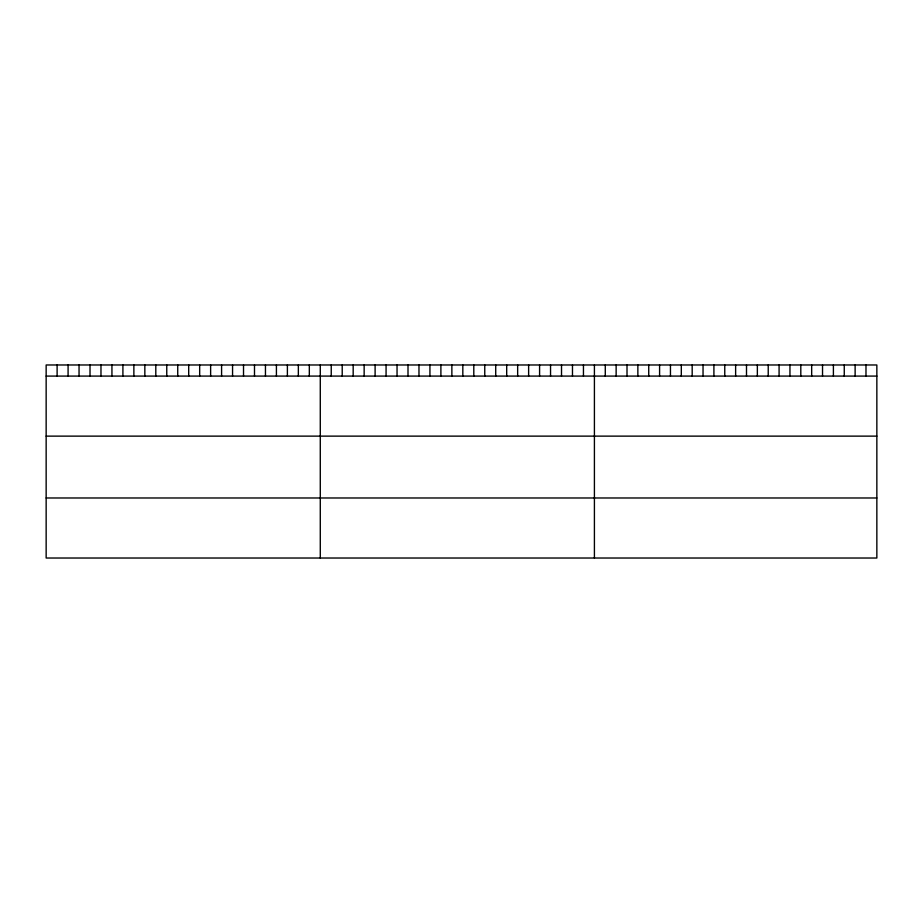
<?xml version="1.0" encoding="UTF-8"?>
<svg xmlns="http://www.w3.org/2000/svg" width="923" height="923" viewBox="0 0 923 923"><rect width="100%" height="100%" fill="white"/><g stroke="black" fill="none" stroke-linecap="round" stroke-linejoin="round"><path stroke-width="1.38" d="M876.85 376.088L876.85 558.023L46.15 558.023L46.15 364.977L876.85 364.977L876.85 376.088L46.15 376.088M46.15 436.129L876.85 436.129M46.15 497.982L876.85 497.982M865.982 364.977L865.982 376.088M855.125 364.977L855.125 376.088M844.257 364.977L844.257 376.088M833.4 364.977L833.4 376.088M822.531 364.977L822.531 376.088M811.675 364.977L811.675 376.088M800.806 364.977L800.806 376.088M789.95 364.977L789.95 376.088M779.081 364.977L779.081 376.088M768.224 364.977L768.224 376.088M757.356 364.977L757.356 376.088M746.499 364.977L746.499 376.088M735.631 364.977L735.631 376.088M724.763 364.977L724.763 376.088M713.906 364.977L713.906 376.088M703.038 364.977L703.038 376.088M692.181 364.977L692.181 376.088M681.312 364.977L681.312 376.088M670.456 364.977L670.456 376.088M659.587 364.977L659.587 376.088M648.731 364.977L648.731 376.088M637.862 364.977L637.862 376.088M627.005 364.977L627.005 376.088M616.137 364.977L616.137 376.088M605.28 364.977L605.28 376.088M594.412 364.977L594.412 558.023M583.451 364.977L583.451 376.088M572.479 364.977L572.479 376.088M561.519 364.977L561.519 376.088M550.546 364.977L550.546 376.088M539.586 364.977L539.586 376.088M528.625 364.977L528.625 376.088M517.653 364.977L517.653 376.088M506.692 364.977L506.692 376.088M495.72 364.977L495.72 376.088M484.76 364.977L484.76 376.088M473.799 364.977L473.799 376.088M462.827 364.977L462.827 376.088M451.866 364.977L451.866 376.088M440.894 364.977L440.894 376.088M429.933 364.977L429.933 376.088M418.973 364.977L418.973 376.088M408.001 364.977L408.001 376.088M397.04 364.977L397.04 376.088M386.068 364.977L386.068 376.088M375.107 364.977L375.107 376.088M364.147 364.977L364.147 376.088M353.174 364.977L353.174 376.088M342.214 364.977L342.214 376.088M331.242 364.977L331.242 376.088M320.281 364.977L320.281 558.023M309.32 364.977L309.32 376.088M298.348 364.977L298.348 376.088M287.388 364.977L287.388 376.088M276.415 364.977L276.415 376.088M265.455 364.977L265.455 376.088M254.494 364.977L254.494 376.088M243.522 364.977L243.522 376.088M232.561 364.977L232.561 376.088M221.589 364.977L221.589 376.088M210.629 364.977L210.629 376.088M199.668 364.977L199.668 376.088M188.696 364.977L188.696 376.088M177.735 364.977L177.735 376.088M166.763 364.977L166.763 376.088M155.802 364.977L155.802 376.088M144.842 364.977L144.842 376.088M133.87 364.977L133.87 376.088M122.909 364.977L122.909 376.088M111.937 364.977L111.937 376.088M100.976 364.977L100.976 376.088M90.016 364.977L90.016 376.088M79.043 364.977L79.043 376.088M68.083 364.977L68.083 376.088M57.111 364.977L57.111 376.088"/></g></svg>
